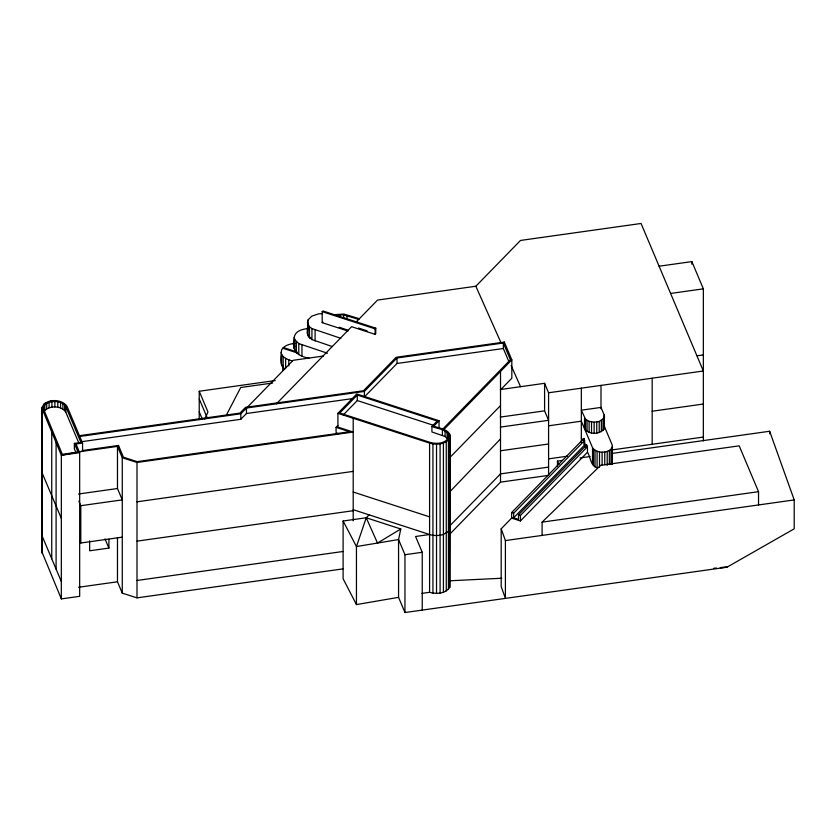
<?xml version="1.0" encoding="UTF-8"?>
<svg xmlns="http://www.w3.org/2000/svg" width="836" height="836" viewBox="0 0 836 836"><rect width="100%" height="100%" fill="white"/><g stroke="black" fill="none" stroke-linecap="round" stroke-linejoin="round"><path stroke-width="1.25" d="M284.825 368.833C278.555 364.924 281.251 356.052 281.554 349.981C284.209 345.268 290.05 343.732 295.108 343.481M309.247 358.33C297.02 355.885 291.283 350.89 294.22 337.41C295.024 330.972 302.726 328.882 308.254 328.642M294.22 348.424L294.7 346.156M332.237 346.532L311.933 339.594L307.93 335.685L307.366 333.428L307.847 320.146L311.692 316.196L318.453 313.887L322.372 313.563M307.366 333.428L307.847 320.146M337.922 413.318L429.589 443.111L429.589 592.327C436.35 594.208 445.609 593.842 449.768 587.353L449.768 438.137C451.806 429.485 439.078 428.345 433.759 426.151L439.046 420.717L356.784 393.975L337.922 413.318L337.922 427.081L353.2 432.045L136.999 462.475L122.265 457.741L117.479 446.393L78.187 451.921M450.196 527.474L448.42 531.477L443.414 534.423A13.825 7.984 0 0 1 429.589 534.517L415.576 536.493L422.243 552.282L422.243 610.092M449.768 587.353L450.196 436.068M398.563 597.343L356.45 604.585L343.105 578.773L343.105 521.016L366.231 517.766L400.778 528.989L398.563 539.565L398.563 597.343L404.958 612.527L726.975 567.205L794.2 528.833L794.2 499.928L769.653 431.251L612.83 453.321M82.555 443.049L76.003 443.968L79.671 452.673L79.671 596.319L61.331 598.9L41.8 551.593L41.8 407.937C45.175 398.333 61.78 398.417 67.058 406.359L82.555 443.049L82.555 451.304L82.231 450.552L118.472 445.452L123.435 457.219L137.188 461.65L349.563 431.763L336.082 427.374L336.082 432.881L338.538 433.675M43.158 411.26C41.685 405.638 47.098 402.471 51.571 400.925M41.8 551.593L42.312 549.68M604.073 418.01L604.188 414.99L601 407.425L581.344 410.183L585.493 419.17L589.108 421.365L594.135 422.211L599.224 421.49L604.073 418.01L604.073 429.025C599.663 434.772 588.711 434.804 584.542 428.763L584.542 417.749M604.073 429.025L604.48 416.506M612.464 446.424L612.057 464.45L612.182 444.909L603.916 425.346M369.084 514.84L366.231 517.766L356.45 546.545L356.45 604.585M204.83 418.993L207.955 411.929L199.229 391.248L275.211 380.547M226.451 414.969L240.716 387.496L272.682 383.003M296.174 352.134L296.581 351.82M429.589 443.111C436.35 444.992 445.609 444.627 449.768 438.137M43.618 411.761C48.624 405.23 61.07 405.209 65.772 412.096L78.897 443.195M548.583 425.806L581.344 421.198L592.525 447.678C596.695 453.718 607.647 453.687 612.057 447.939M449.893 491.704L500.513 438.921M348.069 331.066L322.205 322.654L322.205 311.65L322.874 310.971L375.761 328.161L375.761 333.668L375.092 334.348L351.59 326.698L276.382 403.83M322.205 322.654L322.874 321.975M309.728 336.981L309.069 337.66L311.452 338.434M79.044 436.559L240.831 413.778L246.463 408.02L364.391 391.415L397.006 357.975L503.335 343.011L504.327 342.07L511.831 359.846L511.831 378.227L500.513 389.837M246.693 407.926L293.133 360.306L323.616 356.011M81.614 441.701L240.831 419.285L246.463 413.517L352.855 398.553M355.864 322.32L377.558 300.072L475.841 286.236L520.504 240.444L641.055 223.473L703.337 370.996L548.583 392.774L544.591 383.316L500.315 389.545M375.092 334.348L375.092 328.841L375.761 328.161M431.919 426.444L437.207 421.02L357.296 395.041L339.761 413.015L430.174 442.411C436.287 444.125 444.679 443.822 448.451 437.949C450.176 429.286 436.967 428.962 431.919 426.444L431.919 431.951L445.086 436.517L448.378 439.726L448.378 434.218M343.262 414.928L357.296 400.548L357.296 395.041M508.884 361.654L503.335 348.518L397.006 363.482L364.391 396.922L364.391 391.415M336.082 427.374L337.838 425.576M442.171 429.694L510.399 359.731L503.335 343.011L503.335 348.518M443.571 429.85L511.831 359.846M449.893 457.501L500.513 405.596M450.155 525.499L500.513 473.876L548.583 467.105M450.155 533.765L500.513 482.132L548.583 475.37L548.583 392.774M584.761 440.311L513.628 513.252L513.628 517.818L518.508 519.407L518.508 514.84L586.705 444.909L587.468 446.717L587.468 452.224L520.431 520.964L511.611 518.101L511.611 512.593L583.956 438.409L585.649 447.26M501.192 528.791L505.404 540.578L505.404 598.388L501.192 586.579L501.192 528.791L512.123 517.578M513.628 517.818L584.761 444.877M520.431 520.964L520.431 515.457L587.468 446.717M542.094 535.416L542.094 522.145L600.614 465.338L739.181 445.839L758.534 491.683L758.534 504.954M43.66 404.269L45.457 402.973M400.778 528.989L377.506 543.055L366.231 517.766M75.742 452.161L74.373 448.901L74.373 443.393L80.925 442.474L65.772 406.589C61.833 400.496 52.678 400.475 46.701 403.328L46.701 408.835M333.658 314.702L343.941 314.054L359.365 318.725M334.243 315.412L343.596 314.817L358.707 319.404M74.373 443.393L78.041 452.098L61.331 455.254L41.8 407.937M659.102 266.214L691.863 261.605L703.358 288.838L703.337 440.875M670.597 293.446L703.358 288.838M504.327 342.07L396.118 357.296L363.503 390.746L245.575 407.341L239.942 413.109L78.73 435.796M697.057 355.802L703.358 354.913M78.041 452.098L62.313 454.314L43.158 407.958M79.671 452.673L61.331 455.254L61.331 598.9M500.315 417.08L544.591 410.852L548.583 420.309L500.513 427.071M652.174 411.228L703.337 404.028M78.511 494.003L117.479 488.517L122.265 499.865L80.789 505.707L78.877 501.161M136.999 501.809L353.2 471.379M500.513 450.771L548.583 444M548.583 458.849L567.487 456.184M612.506 449.852L703.337 437.071M557.445 466.227L557.445 461.117L562.461 460.417M580.048 457.94L590.111 456.519M79.671 540.359L80.789 543.003L122.265 537.161M136.999 541.143L353.2 510.712M108.91 539.335L108.91 548.082L89.651 550.799L89.651 540.798M78.511 587.269L117.479 581.783L122.265 593.132L136.999 597.865L342.906 568.888M542.094 522.145L758.534 491.683M136.999 580.477L342.906 551.499M343.105 521.016L356.45 546.545L398.563 539.565L404.958 554.717L422.243 552.282M505.404 540.578L794.2 499.928M421.94 593.372L429.589 592.296M713.839 568.261L716.431 568.031M720.329 567.696L726.975 567.205L720.465 567.529M449.684 580.79L501.757 578.24M322.205 311.65L375.092 328.841M358.435 328.036L367.098 330.847M339.207 327.294L347.557 330.001M307.366 322.414L309.487 326.782L311.933 328.579L340.806 338.308M294.22 337.41L294.784 339.677L298.786 343.575L327.472 353.241M283.435 347.546L296.895 351.925M282.777 348.225L297.459 353.001M281.084 352.259C281.753 357.766 287.908 359.595 292.433 360.974M357.296 400.548L433.518 425.325M511.611 512.593L513.628 513.252M518.508 514.84L520.431 515.457M353.2 492.028L429.589 516.857M353.2 509.688L429.589 534.517M587.468 452.224C590.676 457.198 590.456 465.767 597.092 467.805L597.092 451.283M475.841 286.236L501.088 342.969M511.089 365.426L520.556 386.702M104.96 538.875L108.91 548.082M581.344 437.719L582.284 439.945M584.165 444.407L585.106 446.643M557.445 461.117L558.918 464.597M199.229 398.887L206.994 417.268M199.229 411.866L202.134 418.763M42.166 472.988L61.331 518.383M42.166 536.116L61.331 581.511M604.48 427.52L604.188 414.99M769.653 431.251L769.653 433.8M691.863 261.605L691.863 264.197M652.174 378.196L652.174 444.271M610.991 449.329L610.991 464.576M609.339 450.52L609.339 464.492M607.208 451.419L607.208 465.391M604.741 451.973L604.741 464.68M603.007 419.4L603.007 430.415M602.119 452.13L602.119 464.837M601.356 420.592L601.356 431.606M601 385.396L601 408.72M599.506 451.9L599.506 467.146M599.224 421.49L599.224 432.505M596.758 422.044L596.758 433.058M595.033 450.332L595.033 466.854M594.135 422.211L594.135 433.226M593.476 449.099L593.476 465.621M592.525 447.678L592.525 464.199M591.522 421.971L591.522 432.985M589.108 421.365L589.108 432.369M587.05 420.404L587.05 431.418M586.538 445.076L586.538 447.365M585.493 419.17L585.493 430.185M583.956 438.409L583.956 443.916M581.344 388.165L581.344 442.798M544.591 383.316L544.591 410.852M500.513 371.456L500.513 482.132M449.684 434.009L449.684 436.622M448.42 440.07L448.42 589.286M447.103 432.494L447.103 438.001M446.257 441.742L446.257 590.958M445.086 431.01L445.086 436.517M443.414 443.028L443.414 592.243M442.422 429.861L442.422 435.368M440.091 443.843L440.091 593.058M439.046 420.717L439.046 428.44M436.528 444.135L436.528 593.351M432.943 443.885L432.943 593.111M404.958 554.717L404.958 612.527M397.006 357.975L397.006 363.482M353.2 418.282L353.2 520.859M347.024 315.611L347.024 318.913M343.596 314.817L343.596 318.119M340.022 314.566L340.022 316.771M315.099 329.948L315.099 340.963M311.933 328.579L311.933 339.594M309.487 326.782L309.487 337.796M307.93 324.681L307.93 335.685M301.953 344.954L301.953 355.969M298.786 343.575L298.786 354.589M296.341 341.778L296.341 352.792M294.784 339.677L294.784 350.692M288.807 359.793L288.807 365.907M285.64 358.425L285.64 368.206M283.195 356.627L283.195 367.631M282.777 365.447L282.777 370.411M281.638 354.516L281.638 365.531M246.463 408.02L246.463 413.517M240.831 413.778L240.831 419.285M199.229 391.248L199.229 419.599M136.999 462.475L136.999 597.865M122.265 457.741L122.265 593.132M118.472 445.452L118.472 447.647M117.479 446.393L117.479 488.517M117.479 537.527L117.479 581.783M80.789 505.707L80.789 543.003M65.772 406.589L65.772 412.096M64.654 404.938L64.654 410.434M62.888 403.537L62.888 409.044M60.558 402.461L60.558 407.968M57.82 401.761L57.82 407.268M56.096 442.871L56.096 569.128M54.873 401.499L54.873 407.007M51.895 401.688L51.895 407.195M51.748 432.557L51.748 558.814M49.115 402.304L49.115 407.811M44.82 404.676L44.82 410.183M43.618 406.254L43.618 410.654M42.166 409.859L42.166 553.516"/></g></svg>
